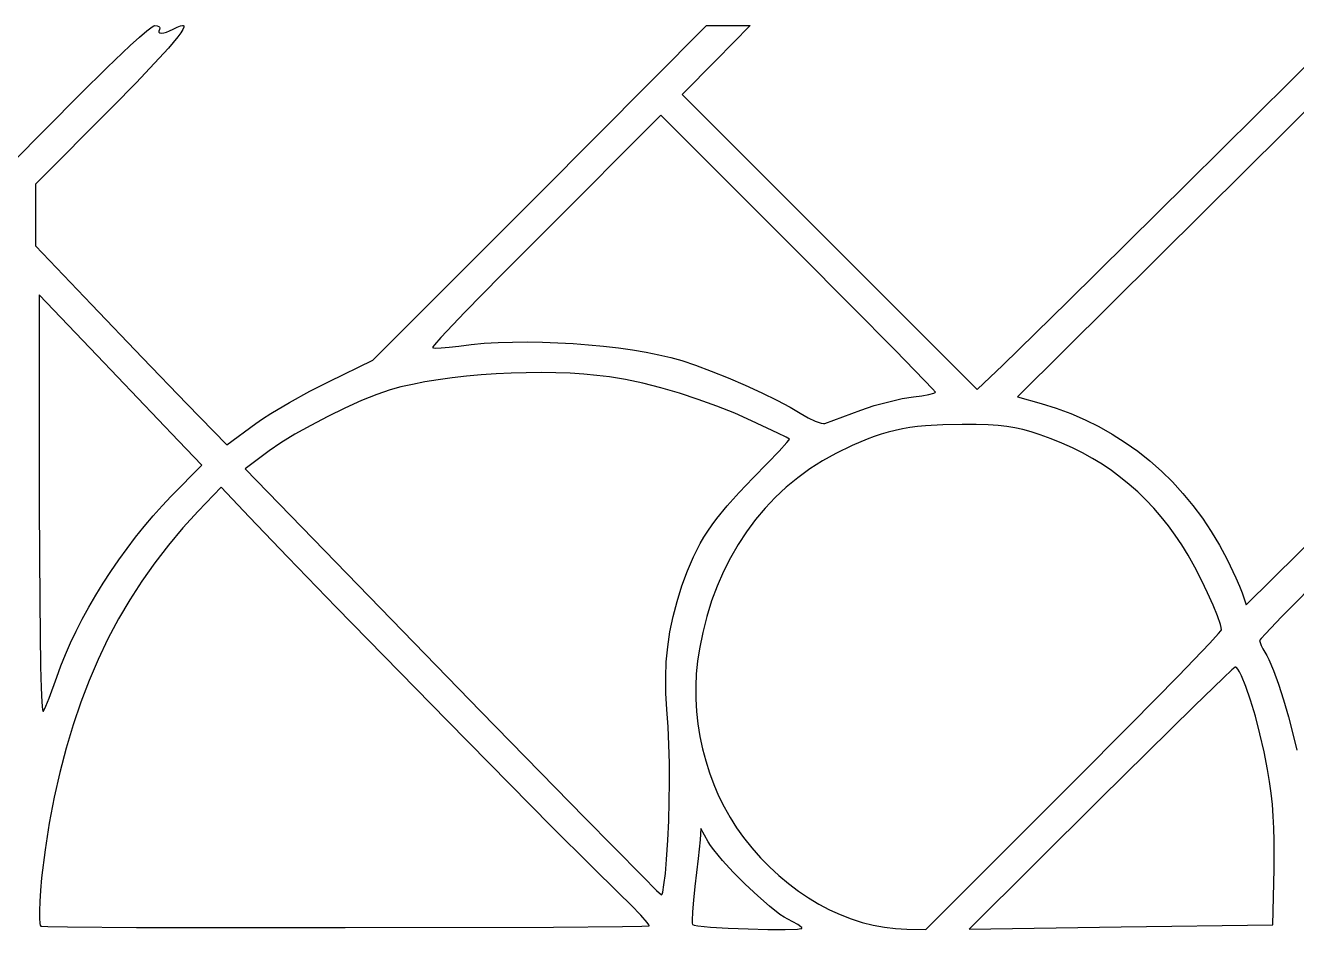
# Model space of a CAD drawing. Extents: x 0 to 2298, y -1902 to 396.
# Drawn here: x 737 to 1477, y -156 to 370 of the extents above; entities that cross this region are included whole.
import ezdxf

# ---------------------------------------------------------------- set-up
doc = ezdxf.new("R2010")
doc.units = 0

msp = doc.modelspace()

# ---------------------------------------------------------------- linework, layer by layer
at = {"layer": 'Layer 1'}
for p, q in [((798.087257, 357.800634), (803.481946, 362.661966)), ((803.481946, 362.661966), (807.782188, 366.327462)), ((807.782188, 366.327462), (810.819009, 368.641145)), ((810.819009, 368.641145), (811.810831, 369.242312)), ((811.810831, 369.242312), (812.423432, 369.447034)), ((812.423432, 369.447034), (813.868832, 369.287589)), ((813.868832, 369.287589), (814.835898, 368.836985)), ((815.085462, 367.228674), (814.691616, 366.282837)), ((814.691616, 366.282837), (814.804701, 365.609963)), ((814.804701, 365.609963), (815.370123, 365.212651)), ((814.835898, 368.836985), (815.120559, 368.515496)), ((815.262239, 368.136815), (815.085462, 367.228674)), ((815.120559, 368.515496), (815.262239, 368.136815)), ((815.370123, 365.212651), (816.333291, 365.093501)), ((816.333291, 365.093501), (817.639611, 365.255112)), ((817.639611, 365.255112), (819.234492, 365.700084)), ((819.234492, 365.700084), (821.063339, 366.431017)), ((825.844497, 362.90287), (820.363591, 356.397704)), ((821.063339, 366.431017), (823.071562, 367.45051)), ((823.071562, 367.45051), (825.490413, 368.631288)), ((825.490413, 368.631288), (827.334095, 369.336981)), ((827.629257, 365.306996), (825.844497, 362.90287)), ((827.334095, 369.336981), (828.594159, 369.555242)), ((828.788155, 367.161948), (827.629257, 365.306996)), ((828.594159, 369.555242), (829.002694, 369.477727)), ((829.329638, 368.480074), (828.788155, 367.161948)), ((829.002694, 369.477727), (829.262156, 369.273723)), ((829.262156, 369.273723), (829.37149, 368.941686)), ((829.37149, 368.941686), (829.329638, 368.480074)), ((1036.477762, 272.06111), (1133.420062, 369.44711)), ((1133.420062, 369.44711), (1146.064762, 369.44711)), ((1158.709462, 369.44711), (1138.966062, 349.26001)), ((1146.064762, 369.44711), (1158.709462, 369.44711)), ((1413.155662, 277.82911), (1505.661262, 369.44741)), ((1531.616062, 369.225574), (1422.916062, 261.413574)), ((784.690438, 345.114381), (798.087257, 357.800634)), ((820.363591, 356.397704), (812.277845, 347.547663)), ((812.277845, 347.547663), (801.519666, 336.25396)), ((1138.966062, 349.26001), (1119.222662, 329.29481)), ((768.943532, 329.516534), (784.690438, 345.114381)), ((801.519666, 336.25396), (788.021462, 322.41781)), ((729.456732, 289.586034), (768.943532, 329.516534)), ((1119.222662, 329.29481), (1205.073162, 243.44431)), ((788.021462, 322.41781), (742.988762, 277.16331)), ((1106.8133, 317.314716), (1039.8188, 250.320216)), ((1186.6743, 237.453716), (1106.8133, 317.314716)), ((742.988762, 277.16331), (742.988762, 259.41641)), ((1343.498836, 208.948833), (1413.155662, 277.82911)), ((939.313562, 174.89691), (1036.477762, 272.06111)), ((742.988762, 259.41641), (742.988762, 241.44771)), ((1422.916062, 261.413574), (1314.216062, 153.601574)), ((1039.8188, 250.320216), (1013.895173, 224.23715)), ((742.988762, 241.44771), (775.598662, 207.28501)), ((1217.68285, 206.330784), (1186.6743, 237.453716)), ((1205.073162, 243.44431), (1290.701862, 157.81561)), ((1013.895173, 224.23715), (992.817287, 202.708666)), ((778.937, 177.558126), (745.2179, 212.830026)), ((745.2179, 212.830026), (745.2179, 89.933026)), ((775.598662, 207.28501), (805.241487, 176.172485)), ((1305.786662, 172.01311), (1343.498836, 208.948833)), ((992.817287, 202.708666), (978.768833, 187.960032)), ((1243.07615, 180.635932), (1217.68285, 206.330784)), ((978.768833, 187.960032), (975.063046, 183.823555)), ((1004.069855, 184.670576), (1012.134428, 185.139377)), ((1012.134428, 185.139377), (1020.529478, 185.405407)), ((1020.529478, 185.405407), (1029.177992, 185.473865)), ((1029.177992, 185.473865), (1038.002956, 185.349949)), ((1038.002956, 185.349949), (1046.927355, 185.038859)), ((1046.927355, 185.038859), (1055.874175, 184.545794)), ((826.1881, 127.866826), (778.937, 177.558126)), ((974.159182, 182.686471), (973.9335, 182.216516)), ((973.9335, 182.216516), (974.463827, 182.018077)), ((975.063046, 183.823555), (974.159182, 182.686471)), ((974.463827, 182.018077), (975.514081, 181.918424)), ((975.514081, 181.918424), (978.92481, 181.99468)), ((978.92481, 181.99468), (983.66656, 182.40369)), ((983.66656, 182.40369), (989.2402, 183.10386)), ((989.2402, 183.10386), (996.412774, 183.993803)), ((996.412774, 183.993803), (1004.069855, 184.670576)), ((1055.874175, 184.545794), (1064.766402, 183.875953)), ((1064.766402, 183.875953), (1073.527022, 183.034536)), ((1073.527022, 183.034536), (1082.079021, 182.026743)), ((1082.079021, 182.026743), (1090.345384, 180.857771)), ((1090.345384, 180.857771), (1098.249098, 179.53282)), ((1098.249098, 179.53282), (1105.713148, 178.057091)), ((1105.713148, 178.057091), (1112.66052, 176.435781)), ((1260.233775, 163.051971), (1243.07615, 180.635932)), ((805.241487, 176.172485), (831.057662, 149.38581)), ((913.802462, 162.47411), (939.313562, 174.89691)), ((1112.66052, 176.435781), (1119.0142, 174.67409)), ((1119.0142, 174.67409), (1126.982524, 171.984762)), ((1126.982524, 171.984762), (1136.092097, 168.549337)), ((1290.701862, 157.81561), (1305.786662, 172.01311)), ((977.288177, 163.450661), (969.584322, 162.204892)), ((985.345578, 164.543051), (977.288177, 163.450661)), ((993.685036, 165.477513), (985.345578, 164.543051)), ((1002.23506, 166.249497), (993.685036, 165.477513)), ((1010.924161, 166.854455), (1002.23506, 166.249497)), ((1019.680849, 167.287836), (1010.924161, 166.854455)), ((1028.433633, 167.545092), (1019.680849, 167.287836)), ((1037.111025, 167.621673), (1028.433633, 167.545092)), ((1045.641533, 167.513029), (1037.111025, 167.621673)), ((1053.953668, 167.214612), (1045.641533, 167.513029)), ((1061.97594, 166.721872), (1053.953668, 167.214612)), ((1069.63686, 166.03026), (1061.97594, 166.721872)), ((1076.864936, 165.135226), (1069.63686, 166.03026)), ((1086.198063, 163.629603), (1076.864936, 165.135226)), ((1096.251297, 161.49227), (1086.198063, 163.629603)), ((1136.092097, 168.549337), (1145.861984, 164.578385)), ((1145.861984, 164.578385), (1155.81125, 160.282476)), ((1264.905327, 158.139954), (1260.233775, 163.051971)), ((890.759241, 150.273103), (902.561604, 156.789548)), ((902.561604, 156.789548), (913.802462, 162.47411)), ((949.308936, 157.592806), (941.574145, 154.948538)), ((955.523212, 159.271415), (949.308936, 157.592806)), ((962.305504, 160.810294), (955.523212, 159.271415)), ((969.584322, 162.204892), (962.305504, 160.810294)), ((1106.808866, 158.798614), (1096.251297, 161.49227)), ((1117.654998, 155.624026), (1106.808866, 158.798614)), ((1128.573923, 152.043894), (1117.654998, 155.624026)), ((1155.81125, 160.282476), (1165.45896, 155.872182)), ((1165.45896, 155.872182), (1174.324178, 151.558072)), ((1262.764081, 154.9307), (1265.523171, 155.658599)), ((1266.5353, 156.261716), (1264.905327, 158.139954)), ((1265.523171, 155.658599), (1266.273602, 155.983554)), ((1266.273602, 155.983554), (1266.5353, 156.261716)), ((831.057662, 149.38581), (854.350462, 125.64931)), ((879.830363, 143.756661), (890.759241, 150.273103)), ((932.643516, 151.329403), (922.964187, 146.96677)), ((941.574145, 154.948538), (932.643516, 151.329403)), ((1139.349869, 148.133607), (1128.573923, 152.043894)), ((1149.767064, 143.968555), (1139.349869, 148.133607)), ((1174.324178, 151.558072), (1181.92597, 147.550718)), ((1223.0554, 145.835426), (1230.958304, 148.421204)), ((1230.958304, 148.421204), (1239.360342, 150.715821)), ((1239.360342, 150.715821), (1247.26326, 152.511305)), ((1247.26326, 152.511305), (1253.6688, 153.599686)), ((1253.6688, 153.599686), (1258.673976, 154.202802)), ((1258.673976, 154.202802), (1262.764081, 154.9307)), ((1314.216062, 153.601574), (1327.969862, 149.608524)), ((1327.969862, 149.608524), (1336.721341, 146.895739)), ((871.209962, 138.07211), (875.141916, 140.758406)), ((875.141916, 140.758406), (879.830363, 143.756661)), ((912.983298, 142.092006), (903.14799, 136.93648)), ((922.964187, 146.96677), (912.983298, 142.092006)), ((1159.609736, 139.624126), (1149.767064, 143.968555)), ((1181.92597, 147.550718), (1187.7834, 144.06069)), ((1187.7834, 144.06069), (1192.407301, 141.346664)), ((1192.407301, 141.346664), (1196.656854, 139.318945)), ((1202.2027, 138.07112), (1223.0553, 145.83538)), ((1223.0553, 145.83538), (1223.0554, 145.835426)), ((1336.721341, 146.895739), (1345.250551, 143.75369)), ((1345.250551, 143.75369), (1353.548392, 140.189853)), ((854.350462, 125.64931), (871.209962, 138.07211)), ((903.14799, 136.93648), (893.9054, 131.731559)), ((1174.833246, 132.469938), (1159.609736, 139.624126)), ((1196.656854, 139.318945), (1200.074505, 138.164706)), ((1200.074505, 138.164706), (1201.328381, 137.973633)), ((1201.328381, 137.973633), (1202.2027, 138.07112)), ((1243.186662, 134.050631), (1239.07479, 133.023396)), ((1247.366125, 134.919289), (1243.186662, 134.050631)), ((1251.655422, 135.639442), (1247.366125, 134.919289)), ((1256.096797, 136.221165), (1251.655422, 135.639442)), ((1260.732495, 136.674531), (1256.096797, 136.221165)), ((1270.755837, 137.236486), (1260.732495, 136.674531)), ((1282.0634, 137.405896), (1270.755837, 137.236486)), ((1290.268303, 137.357803), (1282.0634, 137.405896)), ((1297.123991, 137.187527), (1290.268303, 137.357803)), ((1302.945021, 136.856073), (1297.123991, 137.187527)), ((1308.04595, 136.324447), (1302.945021, 136.856073)), ((1312.741336, 135.553654), (1308.04595, 136.324447)), ((1317.345734, 134.5047), (1312.741336, 135.553654)), ((1322.173704, 133.138588), (1317.345734, 134.5047)), ((1327.5398, 131.416326), (1322.173704, 133.138588)), ((1353.548392, 140.189853), (1361.605765, 136.211699)), ((1361.605765, 136.211699), (1369.413573, 131.826703)), ((839.7201, 113.891126), (826.1881, 127.866826)), ((885.702669, 126.708612), (878.986936, 122.099006)), ((893.9054, 131.731559), (885.702669, 126.708612)), ((1179.606201, 130.078273), (1174.833246, 132.469938)), ((1175.692886, 121.988151), (1180.150408, 126.937885)), ((1181.571536, 128.976026), (1179.606201, 130.078273)), ((1180.150408, 126.937885), (1181.284716, 128.367699)), ((1181.284716, 128.367699), (1181.571536, 128.976026)), ((1226.722273, 128.889489), (1218.050737, 125.15598)), ((1230.88484, 130.452898), (1226.722273, 128.889489)), ((1234.988264, 131.827509), (1230.88484, 130.452898)), ((1239.07479, 133.023396), (1234.988264, 131.827509)), ((1333.913581, 129.170713), (1327.5398, 131.416326)), ((1340.138533, 126.678463), (1333.913581, 129.170713)), ((1346.211406, 123.942498), (1340.138533, 126.678463)), ((1369.413573, 131.826703), (1376.962716, 127.042339)), ((1376.962716, 127.042339), (1384.244095, 121.86608)), ((878.986936, 122.099006), (865.011236, 111.672706)), ((1168.906089, 114.875529), (1175.692886, 121.988151)), ((1208.6357, 120.546396), (1200.897822, 116.292625)), ((1218.050737, 125.15598), (1208.6357, 120.546396)), ((1352.12895, 120.965743), (1346.211406, 123.942498)), ((1357.887916, 117.751123), (1352.12895, 120.965743)), ((1384.244095, 121.86608), (1391.248612, 116.305399)), ((821.9732, 95.700526), (839.7201, 113.891126)), ((865.011236, 111.672706), (911.153136, 64.199806)), ((1160.497136, 106.348726), (1168.906089, 114.875529)), ((1193.494972, 111.607965), (1186.434622, 106.503463)), ((1200.897822, 116.292625), (1193.494972, 111.607965)), ((1363.485055, 114.301562), (1357.887916, 117.751123)), ((1368.917116, 110.619984), (1363.485055, 114.301562)), ((1391.248612, 116.305399), (1397.967168, 110.367771)), ((1152.318239, 97.918961), (1160.497136, 106.348726)), ((1186.434622, 106.503463), (1179.724248, 100.990169)), ((1374.18085, 106.709314), (1368.917116, 110.619984)), ((1379.273008, 102.572475), (1374.18085, 106.709314)), ((1397.967168, 110.367771), (1404.390665, 104.060669)), ((1404.390665, 104.060669), (1410.510003, 97.391566)), ((851.0363, 101.024546), (837.7261, 87.048846)), ((867.2303, 83.721346), (851.0363, 101.024546)), ((1145.31178, 90.113104), (1152.318239, 97.918961)), ((1179.724248, 100.990169), (1173.371324, 95.079131)), ((1384.190339, 98.212391), (1379.273008, 102.572475)), ((1388.929595, 93.631989), (1384.190339, 98.212391)), ((1410.510003, 97.391566), (1416.316084, 90.367937)), ((1447.317662, 32.479174), (1514.977662, 99.473674)), ((745.2179, 89.933026), (745.474398, 34.321474)), ((811.43426, 84.303791), (816.673184, 90.142543)), ((816.673184, 90.142543), (821.9732, 95.700526)), ((1139.31918, 82.70239), (1145.31178, 90.113104)), ((1167.383323, 88.781397), (1161.767719, 82.108015)), ((1173.371324, 95.079131), (1167.383323, 88.781397)), ((1393.487525, 88.83419), (1388.929595, 93.631989)), ((1397.86088, 83.82192), (1393.487525, 88.83419)), ((1416.316084, 90.367937), (1421.799809, 82.997254)), ((806.275925, 78.215468), (811.43426, 84.303791)), ((837.7261, 87.048846), (828.781866, 77.281335)), ((889.778391, 60.265178), (867.2303, 83.721346)), ((1136.653521, 79.073721), (1139.31918, 82.70239)), ((1161.767719, 82.108015), (1156.531987, 75.070034)), ((1402.046411, 78.598104), (1397.86088, 83.82192)), ((1421.799809, 82.997254), (1426.95208, 75.286992)), ((801.217677, 71.908768), (806.275925, 78.215468)), ((828.781866, 77.281335), (820.327991, 67.265555)), ((1131.884376, 71.826783), (1134.181861, 75.458051)), ((1134.181861, 75.458051), (1136.653521, 79.073721)), ((1156.531987, 75.070034), (1151.683601, 67.678501)), ((1406.040867, 73.165664), (1402.046411, 78.598104)), ((1426.95208, 75.286992), (1431.763797, 67.244624)), ((796.279011, 65.414889), (801.217677, 71.908768)), ((820.327991, 67.265555), (812.355699, 56.98201)), ((1125.838755, 60.553435), (1129.741245, 68.151322)), ((1129.741245, 68.151322), (1131.884376, 71.826783)), ((1151.683601, 67.678501), (1147.230035, 59.944465)), ((1409.841, 67.527526), (1406.040867, 73.165664)), ((1413.507354, 61.48944), (1409.841, 67.527526)), ((1431.763797, 67.244624), (1436.225862, 58.877624)), ((791.479426, 58.765027), (796.279011, 65.414889)), ((918.006631, 31.17044), (889.778391, 60.265178)), ((911.153136, 64.199806), (1002.157933, -29.397741)), ((1122.315811, 52.435626), (1125.838755, 60.553435)), ((1147.230035, 59.944465), (1143.178762, 51.878975)), ((1417.37648, 54.494682), (1413.507354, 61.48944)), ((1501.611732, 59.749273), (1467.882311, 25.591636)), ((782.375487, 45.122139), (786.838419, 51.990378)), ((786.838419, 51.990378), (791.479426, 58.765027)), ((812.355699, 56.98201), (804.856219, 46.411205)), ((1119.013836, 43.569126), (1122.315811, 52.435626)), ((1143.178762, 51.878975), (1139.537258, 43.493079)), ((1421.235206, 47.00079), (1417.37648, 54.494682)), ((1436.225862, 58.877624), (1441.300361, 48.229494)), ((778.110128, 38.191505), (782.375487, 45.122139)), ((804.856219, 46.411205), (797.820775, 35.533645)), ((1424.870362, 39.465301), (1421.235206, 47.00079)), ((1441.300361, 48.229494), (1443.432065, 43.342178)), ((774.061838, 31.229673), (778.110128, 38.191505)), ((1116.194527, 34.539261), (1119.013836, 43.569126)), ((1139.537258, 43.493079), (1136.312995, 34.797824)), ((1428.06878, 32.345753), (1424.870362, 39.465301)), ((1443.432065, 43.342178), (1444.877462, 39.577924)), ((1444.877462, 39.577924), (1447.317662, 32.479174)), ((745.474398, 34.321474), (745.938867, -3.238186)), ((770.250114, 24.267841), (774.061838, 31.229673)), ((797.820775, 35.533645), (791.240594, 24.329832)), ((982.61285, -34.877654), (918.006631, 31.17044)), ((1113.887347, 25.693973), (1116.194527, 34.539261)), ((1136.312995, 34.797824), (1133.513449, 25.80426)), ((1430.617289, 26.099682), (1428.06878, 32.345753)), ((766.694455, 17.337203), (770.250114, 24.267841)), ((791.240594, 24.329832), (785.106902, 12.780273)), ((1112.084497, 16.947474), (1113.887347, 25.693973)), ((1133.513449, 25.80426), (1131.146092, 16.523435)), ((1432.302719, 21.184628), (1430.617289, 26.099682)), ((1467.882311, 25.591636), (1458.436964, 15.73785)), ((763.414356, 10.468956), (766.694455, 17.337203)), ((1110.778178, 8.213976), (1112.084497, 16.947474)), ((1131.146092, 16.523435), (1129.2184, 6.966396)), ((1426.142445, 10.345874), (1431.161045, 15.820276)), ((1431.161045, 15.820276), (1432.466875, 17.366354)), ((1432.755164, 19.369212), (1432.302719, 21.184628)), ((1432.466875, 17.366354), (1432.9119, 18.058126)), ((1432.9119, 18.058126), (1432.755164, 19.369212)), ((1458.436964, 15.73785), (1455.949003, 12.993107)), ((760.429316, 3.694297), (763.414356, 10.468956)), ((785.106902, 12.780273), (779.410925, 0.865471)), ((1109.960591, -0.59231), (1110.778178, 8.213976)), ((1407.705812, -8.867186), (1426.142445, 10.345874)), ((1455.949003, 12.993107), (1455.095564, 11.846326)), ((1455.095564, 11.846326), (1455.331265, 10.678221)), ((1455.331265, 10.678221), (1455.982909, 8.990189)), ((1455.982909, 8.990189), (1456.967305, 7.010994)), ((757.758832, -2.955579), (760.429316, 3.694297)), ((779.410925, 0.865471), (774.14389, -11.434069)), ((1129.2184, 6.966396), (1128.125521, -0.228111)), ((1456.967305, 7.010994), (1458.201264, 4.969406)), ((1458.201264, 4.969406), (1459.300533, 3.120574)), ((1459.300533, 3.120574), (1460.506713, 0.691698)), ((1460.506713, 0.691698), (1463.168316, -5.668324)), ((745.938867, -3.238186), (746.26209, -15.638491)), ((755.4224, -9.449474), (757.758832, -2.955579)), ((1109.623938, -9.557171), (1109.960591, -0.59231)), ((1128.125521, -0.228111), (1127.421614, -7.487609)), ((1438.934062, -5.323549), (1434.087033, -9.869025)), ((1440.89809, -3.681874), (1438.934062, -5.323549)), ((1441.231729, -3.659756), (1440.89809, -3.681874)), ((1441.607044, -3.83773), (1441.231729, -3.659756)), ((1442.472624, -4.762433), (1441.607044, -3.83773)), ((1443.474684, -6.39294), (1442.472624, -4.762433)), ((1444.593077, -8.666211), (1443.474684, -6.39294)), ((1463.168316, -5.668324), (1466.043089, -13.634924)), ((750.874725, -21.733739), (755.42236, -9.449574)), ((755.42236, -9.449574), (755.4224, -9.449474)), ((774.14389, -11.434069), (769.297022, -24.137843)), ((1109.760419, -18.766396), (1109.623938, -9.557171)), ((1127.421614, -7.487609), (1127.100504, -14.788701)), ((1127.100504, -14.788701), (1127.156017, -22.107991)), ((1380.409598, -36.690266), (1407.705812, -8.867186)), ((1434.087033, -9.869025), (1417.022997, -26.39235)), ((1447.098271, -14.888878), (1444.593077, -8.666211)), ((1466.043089, -13.634924), (1468.988051, -22.732368)), ((746.26209, -15.638491), (746.652903, -23.993741)), ((748.996051, -26.388828), (750.874725, -21.733739)), ((1110.362236, -28.305774), (1109.760419, -18.766396)), ((1127.156017, -22.107991), (1127.581979, -29.422083)), ((1449.82703, -22.926099), (1447.098271, -14.888878)), ((746.652903, -23.993741), (747.116507, -28.459911)), ((747.116507, -28.459911), (747.37723, -29.283333)), ((747.37723, -29.283333), (747.515106, -29.351157)), ((747.515106, -29.351157), (747.6581, -29.192974)), ((747.6581, -29.192974), (748.996051, -26.388828)), ((769.297022, -24.137843), (764.861548, -37.265347)), ((1002.157933, -29.397741), (1062.528511, -91.279569)), ((1111.016912, -38.357268), (1110.362236, -28.305774)), ((1127.581979, -29.422083), (1128.372215, -36.707581)), ((1417.022997, -26.39235), (1362.36819, -80.215274)), ((1452.618178, -32.273542), (1449.82703, -22.926099)), ((1468.988051, -22.732368), (1471.860222, -32.484921)), ((1043.267544, -96.308748), (982.61285, -34.877654)), ((1128.372215, -36.707581), (1129.520553, -43.941086)), ((1347.0614, -70.232574), (1380.409598, -36.690266)), ((1455.310538, -42.426874), (1452.618178, -32.273542)), ((1471.860222, -32.484921), (1474.516619, -42.41685)), ((764.861548, -37.265347), (760.828694, -50.836076)), ((1111.481815, -48.822108), (1111.016912, -38.357268)), ((1129.520553, -43.941086), (1131.020817, -51.099204)), ((1457.742934, -52.881762), (1455.310538, -42.426874)), ((1474.516619, -42.41685), (1476.81426, -52.052419)), ((760.828694, -50.836076), (757.189686, -64.869525)), ((1111.754344, -59.614506), (1111.481815, -48.822108)), ((1131.020817, -51.099204), (1132.866834, -58.158537)), ((1132.866834, -58.158537), (1135.05243, -65.09569)), ((1459.75419, -63.133874), (1457.742934, -52.881762)), ((757.189686, -64.869525), (753.93575, -79.385191)), ((1111.831899, -70.648674), (1111.754344, -59.614506)), ((1135.05243, -65.09569), (1137.57143, -71.887265)), ((1460.889799, -70.171522), (1459.75419, -63.133874)), ((1111.711883, -81.838823), (1111.831899, -70.648674)), ((1137.57143, -71.887265), (1140.41766, -78.509866)), ((1260.989, -156.30504), (1347.0614, -70.23264)), ((1347.0614, -70.23264), (1347.0614, -70.232574)), ((1461.809638, -76.92581), (1460.889799, -70.171522)), ((753.93575, -79.385191), (751.058113, -94.402569)), ((1140.41766, -78.509866), (1143.584946, -84.940098)), ((1362.36819, -80.215274), (1286.05659, -156.083174)), ((1462.526705, -83.570914), (1461.809638, -76.92581)), ((1111.391694, -93.099165), (1111.711883, -81.838823)), ((1143.584946, -84.940098), (1147.067114, -91.154562)), ((1463.053999, -90.281011), (1462.526705, -83.570914)), ((751.058113, -94.402569), (748.548, -109.941154)), ((1062.528511, -91.279569), (1096.237152, -125.50121)), ((1110.868733, -104.343911), (1111.391694, -93.099165)), ((1147.067114, -91.154562), (1150.85799, -97.129863)), ((1463.404517, -97.230279), (1463.053999, -90.281011)), ((1066.556377, -119.632236), (1043.267544, -96.308748)), ((1130.10589, -97.518384), (1129.662218, -104.173464)), ((1134.32077, -105.282644), (1130.10589, -97.518384)), ((1150.85799, -97.129863), (1154.9514, -102.842604)), ((1154.9514, -102.842604), (1159.766049, -108.843707)), ((1463.591258, -104.592894), (1463.404517, -97.230279)), ((748.548, -109.941154), (746.606937, -126.232235)), ((1110.1404, -115.487274), (1110.868733, -104.343911)), ((1129.662218, -104.173464), (1128.525308, -114.877068)), ((1135.682271, -107.455403), (1134.32077, -105.282644)), ((1137.559478, -110.020058), (1135.682271, -107.455403)), ((1142.594541, -116.062489), (1137.559478, -110.020058)), ((1159.766049, -108.843707), (1164.799716, -114.529279)), ((1463.5254, -121.254874), (1463.591258, -104.592894)), ((1109.408638, -123.608742), (1110.140006, -115.487494)), ((1110.140006, -115.487494), (1110.1404, -115.487274)), ((1128.525308, -114.877068), (1126.556518, -131.237464)), ((1148.893032, -122.884811), (1142.594541, -116.062489)), ((1164.799716, -114.529279), (1170.037455, -119.890546)), ((1082.1893, -135.008654), (1066.556377, -119.632236)), ((1096.237152, -125.50121), (1104.334583, -133.506813)), ((1108.61488, -130.211815), (1109.408638, -123.608742)), ((1155.922025, -129.961896), (1148.893032, -122.884811)), ((1170.037455, -119.890546), (1175.464317, -124.918735)), ((1175.464317, -124.918735), (1181.065354, -129.605072)), ((1462.85989, -153.642974), (1463.525398, -121.254874)), ((1463.525398, -121.254874), (1463.5254, -121.254874)), ((746.606937, -126.232235), (745.943163, -133.493901)), ((1107.862718, -134.610403), (1108.61488, -130.211815)), ((1126.556518, -131.237464), (1125.693436, -139.227023)), ((1163.148592, -136.76862), (1155.922025, -129.961896)), ((1181.065354, -129.605072), (1186.825619, -133.940782)), ((745.497757, -139.944479), (745.28112, -145.417591)), ((745.943163, -133.493901), (745.497757, -139.944479)), ((1089.45444, -142.013822), (1082.1893, -135.008654)), ((1104.334583, -133.506813), (1107.256136, -136.118194)), ((1107.256136, -136.118194), (1107.534731, -135.768542)), ((1107.534731, -135.768542), (1107.862718, -134.610403)), ((1125.693436, -139.227023), (1125.142313, -146.072739)), ((1170.039807, -142.779853), (1163.148592, -136.76862)), ((1186.825619, -133.940782), (1192.730163, -137.917092)), ((1192.730163, -137.917092), (1198.764037, -141.525229)), ((745.28112, -145.417591), (745.303649, -149.74686)), ((1095.222182, -147.958335), (1089.45444, -142.013822)), ((1125.142313, -146.072739), (1124.965537, -151.046717)), ((1176.062742, -147.47047), (1170.039807, -142.779853)), ((1178.582065, -149.156445), (1176.062742, -147.47047)), ((1198.764037, -141.525229), (1204.912296, -144.756418)), ((1204.912296, -144.756418), (1211.159989, -147.601885)), ((1211.159989, -147.601885), (1217.492169, -150.052857)), ((745.303649, -149.74686), (745.575743, -152.765907)), ((745.575743, -152.765907), (745.808626, -153.732104)), ((745.808626, -153.732104), (746.1078, -154.308354)), ((746.1078, -154.308354), (750.288616, -154.539831)), ((750.288616, -154.539831), (761.648009, -154.735563)), ((761.648009, -154.735563), (801.798996, -155.02239)), ((801.798996, -155.02239), (923.105057, -155.195699)), ((923.105057, -155.195699), (1044.36949, -154.869877)), ((1044.36949, -154.869877), (1084.468441, -154.53279)), ((1084.468441, -154.53279), (1095.794011, -154.322977)), ((1098.910208, -152.197482), (1095.222182, -147.958335)), ((1095.794011, -154.322977), (1099.9358, -154.086518)), ((1099.792353, -153.476072), (1098.910208, -152.197482)), ((1099.961113, -153.869863), (1099.792353, -153.476072)), ((1099.9358, -154.086518), (1099.9362, -154.086554)), ((1099.9362, -154.086554), (1099.961113, -153.869863)), ((1124.965537, -151.046717), (1125.037026, -152.604338)), ((1125.037026, -152.604338), (1125.225498, -153.421064)), ((1125.225498, -153.421064), (1126.159852, -153.794437)), ((1126.159852, -153.794437), (1128.343333, -154.161961)), ((1128.343333, -154.161961), (1135.734975, -154.856064)), ((1135.734975, -154.856064), (1145.955024, -155.456581)), ((1180.68447, -150.315344), (1178.582065, -149.156445)), ((1186.452205, -153.448778), (1180.68447, -150.315344)), ((1188.233825, -154.651546), (1186.452205, -153.448778)), ((1188.72169, -155.098251), (1188.233825, -154.651546)), ((1188.8924, -155.417574), (1188.72169, -155.098251)), ((1217.492169, -150.052857), (1223.893889, -152.10056)), ((1223.893889, -152.10056), (1230.3502, -153.73622)), ((1230.3502, -153.73622), (1236.846154, -154.951063)), ((1236.846154, -154.951063), (1243.366803, -155.736316)), ((1286.05659, -156.083174), (1374.56919, -154.752154)), ((1374.56919, -154.752154), (1462.85989, -153.642974)), ((1145.955024, -155.456581), (1157.55808, -155.916718)), ((1157.55808, -155.916718), (1169.098745, -156.18968)), ((1169.098745, -156.18968), (1179.13162, -156.228674)), ((1179.13162, -156.228674), (1186.211304, -155.986907)), ((1186.211304, -155.986907), (1188.192012, -155.746115)), ((1188.192012, -155.746115), (1188.713537, -155.593182)), ((1188.713537, -155.593182), (1188.892398, -155.417584)), ((1188.892398, -155.417584), (1188.8924, -155.417574)), ((1243.366803, -155.736316), (1249.8972, -156.083204)), ((1249.8972, -156.083204), (1260.989, -156.30504))]:
    msp.add_line(p, q, dxfattribs=at)

doc.saveas('drawing.dxf')
